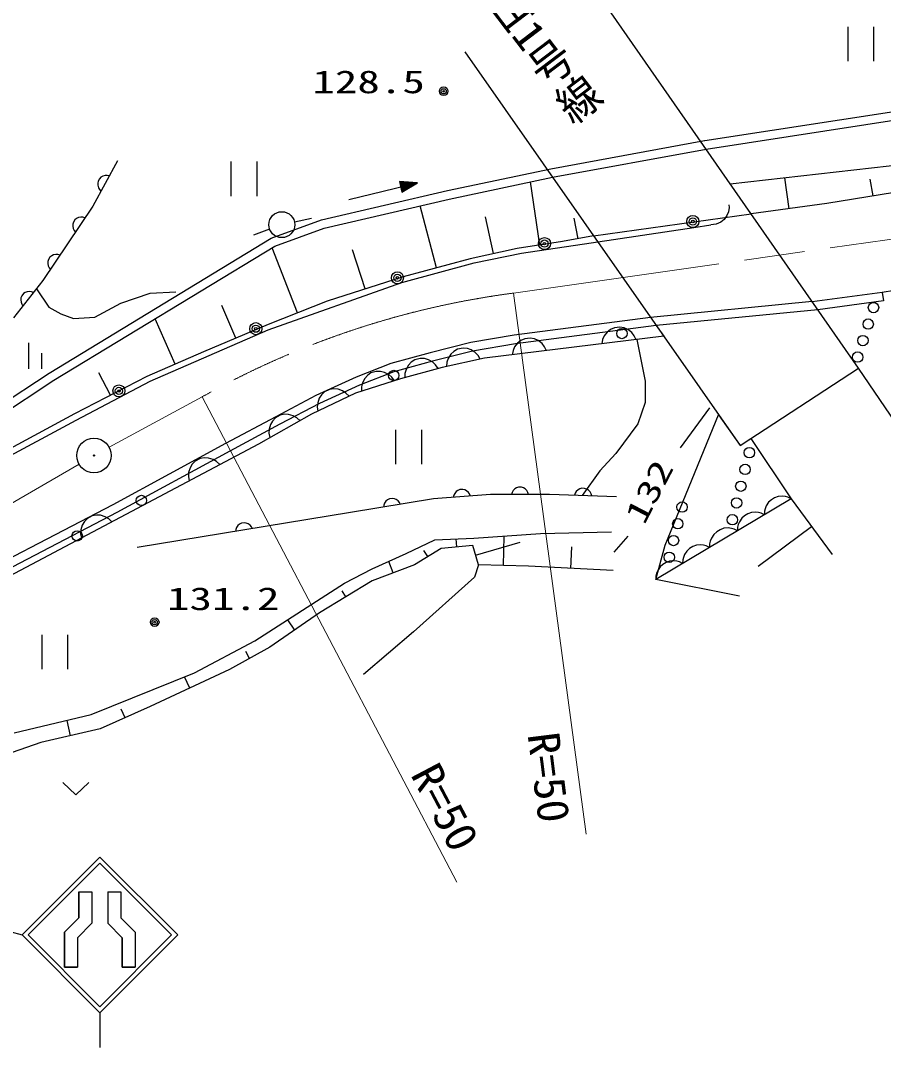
# Model space of a CAD drawing. Units: millimetres, scale not verified. Extents: x 40000 to 680000, y 20000 to 380000.
# Drawn here: x 251550 to 301447, y 252023 to 311380 of the extents above; entities that cross this region are included whole.
import ezdxf
from ezdxf.enums import TextEntityAlignment as Align

# ---------------------------------------------------------------- set-up
doc = ezdxf.new("R2010")
doc.units = ezdxf.units.MM
doc.header["$LTSCALE"] = 1000
doc.linetypes.add('CHAIN', pattern=[18.5, 12, -1.5, 3.5, -1.5])
for name, color, linetype, lineweight in [('M-BGD', 7, 'Continuous', 25), ('M-BMK', 2, 'CHAIN', 13), ('M-BMK-SRVR', 3, 'Continuous', 25), ('M-STR-HTXT', 7, 'Continuous', 13), ('M-STR-STRC', 7, 'Continuous', 25)]:
    doc.layers.add(name, color=color, linetype=linetype, lineweight=lineweight)
doc.layers.add('M-BMK-HTXT', color=7, linetype='Continuous')
doc.styles.add('@ＭＳ ゴシック', font='')
doc.styles.add('ＭＳ ゴシック', font='')
doc.styles.get('@ＭＳ ゴシック').set_extended_font_data('@MS Gothic')
doc.styles.get('ＭＳ ゴシック').set_extended_font_data('MS Gothic')

msp = doc.modelspace()

# ---------------------------------------------------------------- linework, layer by layer
at = {"layer": 'M-BGD'}
for p, q in [((300005, 291290), (285252, 312470)), ((299378, 311025), (299378, 309025)), ((300898, 309025), (300898, 311025)), ((277243, 309572), (293155, 286811)), ((291110, 304445), (307565, 306967)), ((291186, 303951), (307643, 306473)), ((282222, 302813), (291096, 304443)), ((282312, 302322), (291186, 303951)), ((292589, 301936), (304769, 303324)), ((257153, 303275), (255729, 300659)), ((263712, 303226), (263712, 301226)), ((265232, 301226), (265232, 303226)), ((276229, 301551), (282209, 302811)), ((256110, 302238), (256034, 302097)), ((256203, 302324), (256110, 302238)), ((256303, 302383), (256203, 302324)), ((256439, 302423), (256303, 302383)), ((256556, 302428), (256439, 302423)), ((256680, 302406), (256556, 302428)), ((276337, 301063), (282312, 302322)), ((295985, 300499), (295739, 302295)), ((300842, 301242), (300682, 302205)), ((343760, 302526), (301374, 295669)), ((256034, 302097), (256012, 301973)), ((256012, 301973), (256017, 301856)), ((256017, 301856), (256057, 301720)), ((256057, 301720), (256116, 301620)), ((256116, 301620), (256202, 301527)), ((268957, 299864), (276229, 301551)), ((270541, 301043), (274504, 302005)), ((274504, 302005), (273456, 302080)), ((273456, 302080), (273607, 301458)), ((274387, 301977), (273509, 302031)), ((273509, 302031), (273632, 301526)), ((274270, 301948), (273562, 301982)), ((273562, 301982), (273657, 301594)), ((273607, 301458), (274504, 302005)), ((274154, 301920), (273615, 301934)), ((273615, 301934), (273681, 301661)), ((273632, 301526), (274387, 301977)), ((273657, 301594), (274270, 301948)), ((274037, 301892), (273668, 301885)), ((273668, 301885), (273706, 301729)), ((273681, 301661), (274154, 301920)), ((273706, 301729), (274037, 301892)), ((273882, 301854), (273721, 301836)), ((273721, 301836), (273731, 301797)), ((273731, 301797), (273882, 301854)), ((281579, 298406), (281041, 302054)), ((303514, 301686), (298170, 300798)), ((269100, 299384), (276337, 301063)), ((255729, 300659), (254267, 298466)), ((275610, 297092), (274655, 300672)), ((292529, 300572), (292485, 300323)), ((292506, 300730), (292529, 300572)), ((298170, 300798), (293799, 300199)), ((254693, 299862), (254605, 299729)), ((254793, 299939), (254693, 299862)), ((254899, 299989), (254793, 299939)), ((255037, 300017), (254899, 299989)), ((255154, 300011), (255037, 300017)), ((255276, 299978), (255154, 300011)), ((266046, 298794), (268957, 299864)), ((267389, 299738), (268366, 299948)), ((278907, 297911), (278436, 300028)), ((283787, 298767), (283567, 299949)), ((284681, 298933), (293799, 300199)), ((292227, 299880), (292047, 299732)), ((292396, 300108), (292227, 299880)), ((292485, 300323), (292396, 300108)), ((254571, 299606), (254566, 299490)), ((254566, 299490), (254593, 299351)), ((254605, 299729), (254571, 299606)), ((254593, 299351), (254643, 299246)), ((254643, 299246), (254721, 299146)), ((265952, 299322), (265013, 298976)), ((266264, 298342), (269100, 299384)), ((284538, 298539), (290476, 299419)), ((290476, 299419), (291465, 299565)), ((291782, 299612), (291465, 299565)), ((292047, 299732), (291782, 299612)), ((253202, 291006), (266046, 298794)), ((282893, 298600), (280264, 298212)), ((284681, 298933), (282893, 298600)), ((254267, 298466), (252844, 296350)), ((253469, 290584), (266264, 298342)), ((267572, 294485), (266098, 298241)), ((271473, 295864), (270738, 298135)), ((280264, 298212), (277549, 297609)), ((280524, 297934), (284538, 298539)), ((253129, 297454), (253123, 297337)), ((253163, 297576), (253129, 297454)), ((253252, 297709), (253163, 297576)), ((253352, 297786), (253252, 297709)), ((253458, 297835), (253352, 297786)), ((253596, 297862), (253458, 297835)), ((253713, 297856), (253596, 297862)), ((253835, 297823), (253713, 297856)), ((273597, 296230), (277775, 297385)), ((277549, 297609), (273671, 296575)), ((277775, 297385), (280524, 297934)), ((253123, 297337), (253150, 297199)), ((253150, 297199), (253199, 297093)), ((253199, 297093), (253277, 296993)), ((252844, 296350), (251151, 294195)), ((265867, 293497), (273597, 296230)), ((273671, 296575), (269275, 295153)), ((251822, 295665), (251717, 295595)), ((251931, 295706), (251822, 295665)), ((252072, 295723), (251931, 295706)), ((252187, 295708), (252072, 295723)), ((252307, 295666), (252187, 295708)), ((252465, 295867), (253190, 294811)), ((257345, 295042), (259038, 295619)), ((259038, 295619), (260538, 295696)), ((301374, 295669), (297330, 295130)), ((301374, 295669), (301440, 295174)), ((251575, 295350), (251561, 295234)), ((251561, 295234), (251578, 295094)), ((251618, 295469), (251575, 295350)), ((251578, 295094), (251619, 294985)), ((251717, 295595), (251618, 295469)), ((255845, 294234), (257345, 295042)), ((269275, 295153), (265870, 293817)), ((297328, 295133), (287978, 294218)), ((301440, 295174), (297651, 294668)), ((251619, 294985), (251689, 294879)), ((253190, 294811), (253883, 294426)), ((253883, 294426), (254614, 294157)), ((263995, 293019), (263195, 294902)), ((297655, 294663), (288306, 293747)), ((254614, 294157), (255845, 294234)), ((260483, 291511), (259340, 294143)), ((287978, 294217), (280088, 293197)), ((259050, 290528), (265867, 293497)), ((265870, 293817), (262121, 292222)), ((288301, 293755), (280162, 292702)), ((285474, 293374), (285300, 293151)), ((285658, 293517), (285474, 293374)), ((285887, 293626), (285658, 293517)), ((286204, 293665), (285887, 293626)), ((286452, 293615), (286204, 293665)), ((286665, 293520), (286452, 293615)), ((286888, 293346), (286665, 293520)), ((287032, 293162), (286888, 293346)), ((288306, 293747), (288738, 293130)), ((252015, 292748), (252015, 291248)), ((277582, 292768), (275242, 292175)), ((280088, 293197), (277582, 292768)), ((280162, 292702), (277686, 292279)), ((288738, 293130), (278378, 291857)), ((280295, 292737), (280120, 292514)), ((280478, 292881), (280295, 292737)), ((280707, 292989), (280478, 292881)), ((281024, 293028), (280707, 292989)), ((281272, 292978), (281024, 293028)), ((281486, 292883), (281272, 292978)), ((281709, 292709), (281486, 292883)), ((281852, 292525), (281709, 292709)), ((285206, 292938), (285155, 292690)), ((285300, 293151), (285206, 292938)), ((287141, 292934), (287032, 293162)), ((287178, 292938), (287676, 290534)), ((252765, 292148), (252765, 291248)), ((262121, 292222), (258845, 290800)), ((275242, 292175), (272968, 291549)), ((277686, 292279), (275375, 291693)), ((276435, 292091), (276282, 291854)), ((276605, 292251), (276435, 292091)), ((276823, 292380), (276605, 292251)), ((277135, 292447), (276823, 292380)), ((277387, 292420), (277135, 292447)), ((277608, 292345), (277387, 292420)), ((277845, 292192), (277608, 292345)), ((278005, 292022), (277845, 292192)), ((280026, 292301), (279976, 292053)), ((280120, 292514), (280026, 292301)), ((281961, 292297), (281852, 292525)), ((272968, 291549), (270957, 290758)), ((275375, 291693), (273126, 291074)), ((273982, 291457), (273841, 291211)), ((274143, 291625), (273982, 291457)), ((274353, 291766), (274143, 291625)), ((274662, 291851), (274353, 291766)), ((274914, 291837), (274662, 291851)), ((275139, 291774), (274914, 291837)), ((275385, 291634), (275139, 291774)), ((275553, 291473), (275385, 291634)), ((275694, 291262), (275553, 291473)), ((278378, 291857), (275935, 291328)), ((276206, 291633), (276179, 291381)), ((276282, 291854), (276206, 291633)), ((278134, 291804), (278005, 292022)), ((246883, 286832), (253202, 291006)), ((256755, 289722), (256083, 291027)), ((273126, 291074), (271151, 290297)), ((271609, 290859), (271455, 290684)), ((271814, 291008), (271609, 290859)), ((272119, 291104), (271814, 291008)), ((272372, 291100), (272119, 291104)), ((272599, 291046), (272372, 291100)), ((272850, 290916), (272599, 291046)), ((273024, 290762), (272850, 290916)), ((275935, 291328), (273524, 290668)), ((273779, 290987), (273765, 290734)), ((273841, 291211), (273779, 290987)), ((293155, 286811), (300005, 291290)), ((302470, 287656), (300005, 291290)), ((247159, 286415), (253469, 290584)), ((258845, 290800), (254665, 288645)), ((254761, 288274), (259050, 290528)), ((270957, 290758), (268616, 289703)), ((271151, 290297), (268836, 289253)), ((273524, 290668), (270915, 289842)), ((271324, 290433), (271270, 290206)), ((271455, 290684), (271324, 290433)), ((273173, 290557), (273024, 290762)), ((287676, 290534), (287676, 289304)), ((268616, 289703), (266309, 288483)), ((270915, 289842), (268373, 288621)), ((268954, 289743), (268826, 289548)), ((269136, 289919), (268954, 289743)), ((269424, 290058), (269136, 289919)), ((269675, 290090), (269424, 290058)), ((269908, 290068), (269675, 290090)), ((270174, 289975), (269908, 290068)), ((270369, 289846), (270174, 289975)), ((270545, 289665), (270369, 289846)), ((271270, 290206), (271266, 289953)), ((268836, 289253), (266545, 288042)), ((268732, 289282), (268711, 289049)), ((268826, 289548), (268732, 289282)), ((287676, 289304), (287237, 288074)), ((254665, 288645), (248416, 285283)), ((266309, 288483), (263408, 286934)), ((268373, 288621), (265302, 286903)), ((266567, 288573), (266287, 288417)), ((266815, 288621), (266567, 288573)), ((267048, 288613), (266815, 288621)), ((267321, 288536), (267048, 288613)), ((267523, 288420), (267321, 288536)), ((268711, 289049), (268743, 288798)), ((288818, 281048), (291912, 288589)), ((289711, 286679), (291409, 288997)), ((291912, 288589), (293155, 286811)), ((243105, 282006), (254761, 288274)), ((266545, 288042), (263647, 286495)), ((266001, 288028), (265924, 287756)), ((266117, 288230), (266001, 288028)), ((266287, 288417), (266117, 288230)), ((267710, 288250), (267523, 288420)), ((287237, 288074), (285963, 286362)), ((265924, 287756), (265917, 287522)), ((265917, 287522), (265964, 287274)), ((273232, 287731), (273232, 285731)), ((274752, 285731), (274752, 287731)), ((265302, 286903), (252835, 280279)), ((263408, 286934), (256890, 283394)), ((293155, 286811), (293770, 287213)), ((293770, 287213), (296108, 283727)), ((263647, 286495), (257125, 282953)), ((262181, 286106), (261932, 286064)), ((262414, 286094), (262181, 286106)), ((285963, 286362), (285041, 285352)), ((261355, 285531), (261272, 285261)), ((261475, 285731), (261355, 285531)), ((261649, 285914), (261475, 285731)), ((261932, 286064), (261649, 285914)), ((262685, 286011), (262414, 286094)), ((262885, 285891), (262685, 286011)), ((263068, 285717), (262885, 285891)), ((261272, 285261), (261260, 285028)), ((261260, 285028), (261302, 284778)), ((285041, 285352), (284027, 283926)), ((280230, 284370), (280130, 284310)), ((280350, 284410), (280230, 284370)), ((280510, 284410), (280350, 284410)), ((280630, 284370), (280510, 284410)), ((280730, 284310), (280630, 284370)), ((284009, 284347), (283888, 284311)), ((284169, 284341), (284009, 284347)), ((284288, 284297), (284169, 284341)), ((272882, 283733), (272770, 283674)), ((273040, 283759), (272882, 283733)), ((273165, 283739), (273040, 283759)), ((273274, 283696), (273165, 283739)), ((278717, 283990), (275423, 283727)), ((276602, 283941), (276572, 283819)), ((276654, 284046), (276602, 283941)), ((276746, 284153), (276654, 284046)), ((276840, 284221), (276746, 284153)), ((276957, 284271), (276840, 284221)), ((277116, 284283), (276957, 284271)), ((277239, 284253), (277116, 284283)), ((277344, 284201), (277239, 284253)), ((277451, 284110), (277344, 284201)), ((277519, 284015), (277451, 284110)), ((277569, 283898), (277519, 284015)), ((282143, 283990), (278717, 283990)), ((279970, 284110), (279930, 283990)), ((280030, 284210), (279970, 284110)), ((280130, 284310), (280030, 284210)), ((280830, 284210), (280730, 284310)), ((280890, 284110), (280830, 284210)), ((280930, 283990), (280890, 284110)), ((286007, 283858), (282143, 283990)), ((283619, 284060), (283575, 283941)), ((283683, 284158), (283619, 284060)), ((283786, 284254), (283683, 284158)), ((283888, 284311), (283786, 284254)), ((284386, 284234), (284288, 284297)), ((284482, 284131), (284386, 284234)), ((284539, 284029), (284482, 284131)), ((284575, 283907), (284539, 284029)), ((295152, 283785), (294966, 283675)), ((295356, 283865), (295152, 283785)), ((295596, 283883), (295356, 283865)), ((295775, 283864), (295596, 283883)), ((295923, 283826), (295775, 283864)), ((296108, 283727), (295923, 283826)), ((256890, 283394), (243046, 276175)), ((275423, 283727), (270636, 282936)), ((272556, 283375), (272536, 283250)), ((272599, 283483), (272556, 283375)), ((272682, 283598), (272599, 283483)), ((272770, 283674), (272682, 283598)), ((273388, 283614), (273274, 283696)), ((273464, 283525), (273388, 283614)), ((273523, 283413), (273464, 283525)), ((296108, 283727), (288291, 279071)), ((294600, 283164), (294563, 283016)), ((294669, 283330), (294600, 283164)), ((294799, 283533), (294669, 283330)), ((294966, 283675), (294799, 283533)), ((296108, 283727), (298480, 280521)), ((257125, 282953), (243281, 275734)), ((255416, 282602), (255241, 282419)), ((255698, 282752), (255416, 282602)), ((255948, 282794), (255698, 282752)), ((256181, 282782), (255948, 282794)), ((256451, 282699), (256181, 282782)), ((256651, 282579), (256451, 282699)), ((256834, 282404), (256651, 282579)), ((270636, 282936), (258295, 280916)), ((293252, 282612), (293122, 282409)), ((293419, 282754), (293252, 282612)), ((293605, 282864), (293419, 282754)), ((293809, 282944), (293605, 282864)), ((294050, 282962), (293809, 282944)), ((294229, 282943), (294050, 282962)), ((294377, 282905), (294229, 282943)), ((294562, 282806), (294377, 282905)), ((294563, 283016), (294562, 282806)), ((255121, 282219), (255038, 281948)), ((255241, 282419), (255121, 282219)), ((263992, 281970), (263972, 281845)), ((264035, 282079), (263992, 281970)), ((264118, 282193), (264035, 282079)), ((264207, 282269), (264118, 282193)), ((264319, 282328), (264207, 282269)), ((264477, 282353), (264319, 282328)), ((264602, 282333), (264477, 282353)), ((264710, 282290), (264602, 282333)), ((264825, 282208), (264710, 282290)), ((264900, 282119), (264825, 282208)), ((264959, 282007), (264900, 282119)), ((292221, 282031), (292005, 281947)), ((292475, 282049), (292221, 282031)), ((292664, 282029), (292475, 282049)), ((292820, 281990), (292664, 282029)), ((293015, 281885), (292820, 281990)), ((293016, 282095), (293015, 281885)), ((293054, 282243), (293016, 282095)), ((293122, 282409), (293054, 282243)), ((297294, 282124), (294196, 279832)), ((255038, 281948), (255026, 281715)), ((255026, 281715), (255068, 281466)), ((273857, 280574), (275508, 281366)), ((275508, 281366), (277753, 281465)), ((276786, 280954), (276744, 281421)), ((277753, 281465), (281617, 281730)), ((279474, 279880), (279513, 281586)), ((281617, 281730), (285712, 281829)), ((285876, 280652), (286681, 281572)), ((291495, 281466), (291423, 281290)), ((291633, 281681), (291495, 281466)), ((291809, 281830), (291633, 281681)), ((292005, 281947), (291809, 281830)), ((275878, 280871), (274326, 279913)), ((277694, 281036), (275878, 280871)), ((278024, 279913), (277694, 281036)), ((277859, 280475), (280446, 281236)), ((283367, 279715), (283434, 280951)), ((288291, 279071), (288818, 281048)), ((290240, 280861), (290073, 280719)), ((290426, 280971), (290240, 280861)), ((290630, 281051), (290426, 280971)), ((290871, 281069), (290630, 281051)), ((291050, 281049), (290871, 281069)), ((291198, 281012), (291050, 281049)), ((291383, 280913), (291198, 281012)), ((291384, 281134), (291383, 280913)), ((291423, 281290), (291384, 281134)), ((252835, 280279), (243985, 275656)), ((271875, 279682), (273857, 280574)), ((275102, 280392), (274879, 280753)), ((289837, 280201), (289836, 279992)), ((289875, 280350), (289837, 280201)), ((289943, 280516), (289875, 280350)), ((290073, 280719), (289943, 280516)), ((270290, 278857), (271875, 279682)), ((274326, 279913), (271882, 278989)), ((273104, 279451), (272851, 280121)), ((278024, 279913), (277795, 279203)), ((280923, 279847), (278024, 279913)), ((285811, 279583), (280923, 279847)), ((288396, 279595), (288328, 279429)), ((288527, 279798), (288396, 279595)), ((288694, 279940), (288527, 279798)), ((288880, 280050), (288694, 279940)), ((289084, 280130), (288880, 280050)), ((289324, 280148), (289084, 280130)), ((289503, 280128), (289324, 280148)), ((289651, 280091), (289503, 280128)), ((289836, 279992), (289651, 280091)), ((271882, 278989), (268844, 277140)), ((277795, 279203), (274281, 276041)), ((288328, 279429), (288290, 279281)), ((288290, 279281), (288290, 279071)), ((293122, 278105), (288291, 279071)), ((265106, 275522), (270290, 278857)), ((270363, 278064), (270143, 278426)), ((268844, 277140), (265971, 275158)), ((267408, 276149), (267000, 276740)), ((274281, 276041), (271383, 273582)), ((252774, 275882), (252774, 273882)), ((254294, 273882), (254294, 275882)), ((261606, 273672), (265106, 275522)), ((265971, 275158), (263627, 273870)), ((264799, 274514), (264583, 274907)), ((255636, 271262), (261606, 273672)), ((263627, 273870), (259037, 271724)), ((261332, 272797), (261031, 273440)), ((259037, 271724), (256164, 270436)), ((257600, 271080), (257378, 271575)), ((251178, 270205), (255636, 271262)), ((254447, 270040), (254241, 270931)), ((256164, 270436), (252730, 269644)), ((252730, 269644), (250222, 268785)), ((253999, 267342), (254749, 266622)), ((254749, 266622), (255499, 267342))]:
    msp.add_line(p, q, dxfattribs=at)
for centre, radius in [((276017, 307290), 250), ((276017, 307290), 150), ((276017, 307290), 50), ((266655, 299581), 750), ((290425, 299765), 350), ((290425, 299765), 210), ((290425, 299765), 70), ((281844, 298487), 350), ((281844, 298487), 210), ((281844, 298487), 70), ((273341, 296511), 350), ((273341, 296511), 210), ((273341, 296511), 70), ((300870, 294786), 300), ((265156, 293569), 350), ((300565, 293834), 300), ((265156, 293569), 210), ((265156, 293569), 70), ((286325, 293288), 300), ((300260, 292881), 300), ((299955, 291929), 300), ((273129, 290866), 300), ((257239, 289972), 350), ((257239, 289972), 210), ((257239, 289972), 70), ((293692, 286403), 300), ((293446, 285433), 300), ((293200, 284464), 300), ((258542, 283641), 300), ((292955, 283495), 300), ((289801, 283262), 300), ((289555, 282293), 300), ((292709, 282525), 300), ((254825, 281594), 300), ((289309, 281324), 300), ((289064, 280354), 300), ((259307, 276604), 250), ((259307, 276604), 150), ((259307, 276604), 50)]:
    msp.add_circle(centre, radius, dxfattribs=at)
at = {"layer": 'M-BMK'}
for p, q in [((280050, 295626), (343545, 304665)), ((256677, 286716), (262045, 289626)), ((231604, 272175), (254933, 285737))]:
    msp.add_line(p, q, dxfattribs=at)
msp.add_arc((286567, 246053), 50000, 97.48941, 119.37021, dxfattribs=at)
at = {"layer": 'M-BMK-SRVR'}
for radius in [1000, 40]:
    msp.add_circle((255797, 286239), radius, dxfattribs=at)
at = {"layer": 'M-STR-HTXT'}
for p, q in [((284265, 264358), (280050, 295626)), ((262045, 289626), (276776, 261578))]:
    msp.add_line(p, q, dxfattribs=at)
at = {"layer": 'M-STR-STRC'}
for p, q in [((224119, 266055), (251637, 258524)), ((251637, 258524), (256137, 263024)), ((260637, 258524), (256137, 263024)), ((251991, 258524), (256137, 262670)), ((260284, 258524), (256137, 262670)), ((254928, 259512), (254928, 261023)), ((254928, 261023), (255678, 261023)), ((254928, 261023), (254928, 259512)), ((254928, 261023), (255678, 261023)), ((255678, 261023), (255678, 259201)), ((255678, 261023), (255678, 259201)), ((256595, 261023), (257345, 261023)), ((256595, 261023), (256595, 259201)), ((256595, 261023), (256595, 259201)), ((256595, 261023), (257345, 261023)), ((257345, 261023), (257345, 259512)), ((257345, 261023), (257345, 259512)), ((254928, 259512), (254095, 258679)), ((254095, 258679), (254928, 259512)), ((257345, 259512), (258178, 258679)), ((258178, 258679), (257345, 259512)), ((255678, 259201), (254845, 258368)), ((254845, 258368), (255678, 259201)), ((257428, 258368), (256595, 259201)), ((257428, 258368), (256595, 259201)), ((251637, 258524), (256137, 254023)), ((251991, 258524), (256137, 254377)), ((254095, 256660), (254095, 258679)), ((254095, 258679), (254095, 256660)), ((254845, 258368), (254845, 256660)), ((254845, 258368), (254845, 256660)), ((256137, 254377), (260284, 258524)), ((256137, 254024), (260637, 258524)), ((257428, 256660), (257428, 258368)), ((257428, 258368), (257428, 256660)), ((258178, 258679), (258178, 256660)), ((258178, 258679), (258178, 256660)), ((254845, 256660), (254095, 256660)), ((254095, 256660), (254845, 256660)), ((258178, 256660), (257428, 256660)), ((257428, 256660), (258178, 256660)), ((256137, 254023), (256137, 252023))]:
    msp.add_line(p, q, dxfattribs=at)

# ---------------------------------------------------------------- texts
at = {"layer": 'M-BGD', "style": 'ＭＳ ゴシック', "width": 1.45}
for s, p in [('128.5', (268421, 306784)), ('131.2', (260015, 276907))]:
    msp.add_text(s, height=1320, dxfattribs=at).set_placement(p, align=Align.BOTTOM_LEFT)
at = {"layer": 'M-BGD', "style": 'ＭＳ ゴシック', "width": 1.4}
msp.add_text('132', height=1320, rotation=62.5, dxfattribs=at).set_placement((287962, 281998), align=Align.BOTTOM_LEFT)
at = {"layer": 'M-BMK-HTXT', "style": '@ＭＳ ゴシック', "width": 1.1}
msp.add_text('市道中山1号線', height=1767, rotation=307.2, dxfattribs=at).set_placement((274165, 319509), align=Align.MIDDLE_LEFT)
at = {"layer": 'M-STR-HTXT', "style": 'ＭＳ ゴシック', "width": 1.05}
for rotation, p in [(277.2, (280322, 270053)), (297.8, (273585, 267548))]:
    msp.add_text('R=50', height=1833, rotation=rotation, dxfattribs=at).set_placement(p, align=Align.BOTTOM_LEFT)

doc.saveas('drawing.dxf')
